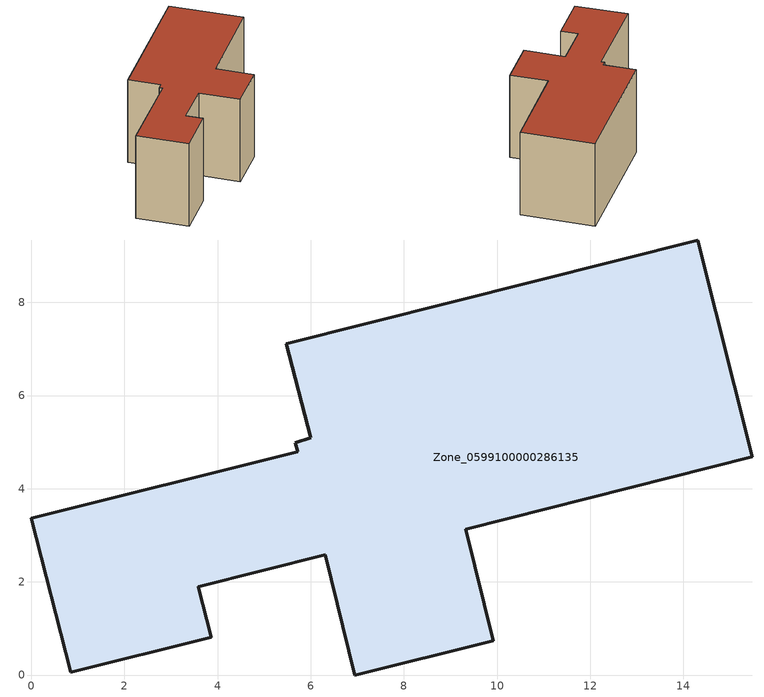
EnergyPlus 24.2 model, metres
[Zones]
Zone_0599100000286135
 floor ground (C_G): 5.72,4.79 5.67,4.99 6,5.09 5.48,7.11 14.31,9.34 15.48,4.69 9.33,3.13 9.92,0.74 6.95,0 6.31,2.58 3.59,1.9 3.86,0.81 0.85,0.06 0,3.37 z0
 wall outside (C_F): 0,3.37 0.85,0.06 3.86,0.81 3.59,1.9 6.31,2.58 6.95,0 9.92,0.74 9.33,3.13 15.48,4.69 14.31,9.34 5.48,7.11 6,5.09 5.67,4.99 5.72,4.79 0,3.37 z0:5.91
 roof outside (C_R): 5.72,4.79 0,3.37 0.85,0.06 3.86,0.81 3.59,1.9 6.31,2.58 6.95,0 9.92,0.74 9.33,3.13 15.48,4.69 14.31,9.34 5.48,7.11 6,5.09 5.67,4.99 z5.91
[BUILDING]
Pand.0599100000286135: North Axis=0; Terrain=City; Loads Convergence Tolerance Value=0.04; Temperature Convergence Tolerance Value=0.4; Solar Distribution=FullExterior; Maximum Number of Warmup Days=25; Minimum Number of Warmup Days=1
[Site:Location]
Rotterdam.The.Hague.AP_ZH_NLD Design_Conditions: Latitude=51.96; Longitude=4.45; Time Zone=1; Elevation=-4.5
[SITE:GROUNDTEMPERATURE:BUILDINGSURFACE]
18, 18, 18, 18, 18, 18, 18, 18, 18, 18, 18, 18
[MATERIAL] Thermal Absorptance=0.9; Solar Absorptance=0.7; Visible Absorptance=0.7
Name | Roughness | Thickness | Conductivity | Density | Specific Heat
G.TI.1965-1974 | MediumSmooth | 0.15 | 0.882353 | 540 | 1210
F.TI.1965-1974 | Rough | 0.3 | 0.697674 | 1920 | 840
R.TI.1965-1974 | MediumRough | 0.2 | 0.232558 | 1500 | 1000
[CONSTRUCTION]
C_G: G.TI.1965-1974
C_F: F.TI.1965-1974
C_R: R.TI.1965-1974
[ZONE]
Zone_0599100000286135: Type=1; Multiplier=1; Ceiling Height=Autocalculate; Volume=Autocalculate; Floor Area=autocalculate; Part of Total Floor Area=Yes
[ZONEINFILTRATION:DESIGNFLOWRATE]
Infil_Zone_0599100000286135: Zone or ZoneList or Space or SpaceList=Zone_0599100000286135; Schedule=AlwaysOn; Design Flow Rate Calculation Method=Flow/Area; Flow Rate per Floor Area=0.003; Constant Term Coefficient=1; Temperature Term Coefficient=0; Velocity Term Coefficient=0; Velocity Squared Term Coefficient=0
[HVACTEMPLATE:ZONE:IDEALLOADSAIRSYSTEM]
Zone_0599100000286135: Maximum Heating Supply Air Temperature=50; Minimum Cooling Supply Air Temperature=13; Maximum Heating Supply Air Humidity Ratio=0.0156; Minimum Cooling Supply Air Humidity Ratio=0.0077; Heating Limit=NoLimit; Cooling Limit=NoLimit; Dehumidification Control Type=ConstantSensibleHeatRatio; Cooling Sensible Heat Ratio=0.7; Dehumidification Setpoint=60; Humidification Control Type=None; Humidification Setpoint=30; Outdoor Air Method=None; Outdoor Air Flow Rate per Person=0.00944; Outdoor Air Flow Rate per Zone Floor Area=0; Outdoor Air Flow Rate per Zone=0; Demand Controlled Ventilation Type=None; Outdoor Air Economizer Type=NoEconomizer; Heat Recovery Type=None; Sensible Heat Recovery Effectiveness=0.7; Latent Heat Recovery Effectiveness=0.65
[ZONECONTROL:THERMOSTAT]
ThermostatControl_Zone_0599100000286135: Zone or ZoneList=Zone_0599100000286135; Control Type Schedule=DualSetpointControlType; Control 1=Thermostat_Zone_0599100000286135; Temperature Difference Between Cutout And Setpoint=0
[THERMOSTATSETPOINT:DUALSETPOINT]
Thermostat_Zone_0599100000286135: Heating Setpoint Temperature Schedule=HeatingSetpoint_Zone_0599100000286135; Cooling Setpoint Temperature Schedule=CoolingSetpoint_Zone_0599100000286135
[SCHEDULE:COMPACT]
HeatingSetpoint_Zone_0599100000286135: Through: 12/31, For: AllDays, Until: 24:00, 21
CoolingSetpoint_Zone_0599100000286135: Through: 12/31, For: AllDays, Until: 24:00, 24
DualSetpointControlType: Through: 12/31, For: AllDays, Until: 24:00, 4
AlwaysOn: Through: 12/31, For: AllDays, Until: 24:00, 1
